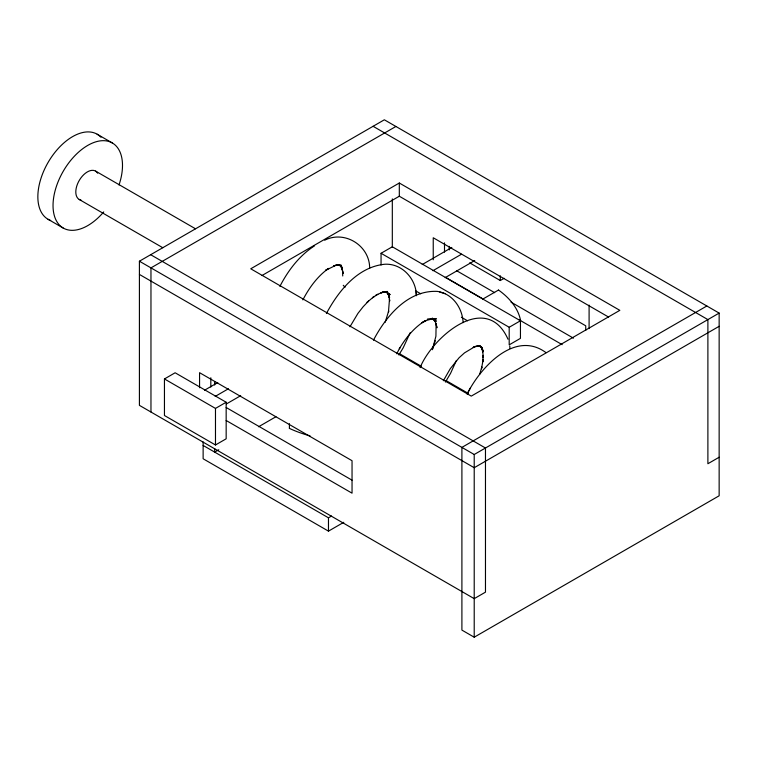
<?xml version="1.0" encoding="UTF-8"?>
<svg xmlns="http://www.w3.org/2000/svg" width="757" height="757" viewBox="0 0 757 757"><rect width="100%" height="100%" fill="white"/><g stroke="black" fill="none" stroke-linecap="round" stroke-linejoin="round"><path stroke-width="1.14" d="M479.616 374.46L481.849 366.88L481.48 368.773L483.146 359.698L482.758 361.818L483.108 355.393L483.316 357.692L482.54 349.668L482.796 352.1L481.405 347.312L483.458 351.532L481.386 347.728L479.285 345.608M432.37 349.649L435.918 336.222L436.108 323.731L436.959 327.762L435.748 322.898L433.714 318.924L435.02 321.025L432.966 318.82M432.389 349.602L435.294 340.745M456.405 360.427L450.566 373.343L445.419 382.048M385.209 322.274L388.682 310.881L388.455 312.225L389.477 299.176L389.694 301.078L388.795 295.788L389.571 297.766L387.83 293.47L389.126 295.296L386.619 292.041L390.186 294.596L385.105 291.852M410.285 332.55L403.084 348.021L398.825 354.938M279.891 286.373C288.086 270.476 299.346 255.62 314.534 245.836M443.365 380.743L450.254 368.725L459.13 357.711L464.514 352.866L475.245 346.422L473.163 347.387L478.083 345.94L475.633 346.403L480.099 346.119L477.525 345.958L481.471 346.763L479.02 345.977L482.389 347.823L479.351 345.485M373.475 340.148C385.956 316.35 407.749 289.969 437.253 291.398C452.402 293.451 462.508 307.948 463.114 322.624M396.734 353.774L399.847 347.804L399.336 348.778C405.941 337.641 414.363 327.166 425.633 320.495L421.914 322.728L427.043 320.277L431.925 318.981L427.241 319.322L436.429 318.858L431.622 319.094L435.521 320.012L433.051 319.265M349.961 326.759L357.947 313.379L363.133 306.765L368.602 301.049L367.079 302.346L374.204 296.356L372.482 297.766L377.894 294.265M467.239 393.858C480.127 367.864 514.722 329.513 545.967 352.62M467.154 394.037L470.315 388.133M302.885 299.867C309.149 287.783 317.41 276.419 328.557 268.404L325.557 270.372L335.871 265.3L333.742 265.754L338.379 265.007L336.117 264.931L340.234 265.366L338.048 264.751L341.558 266.341L339.638 265.262L342.486 267.959L339.893 264.931L341.994 268.792L343.281 273.551L341.104 265.026M326.409 313.502C338.474 291 357.683 266.757 385.02 264.221C402.26 263.408 416.189 278.973 416.416 295.646M420.097 367.609C432.502 337.026 486.363 290.584 507.994 339.212M150.671 254.712L485.474 448.012L485.474 592.154L474.213 598.655L139.411 405.355L139.411 261.212L384.348 119.795L719.15 313.095L719.15 495.788L474.213 637.205L461.902 630.098L461.902 447.396L706.839 305.989M395.911 126.466L150.965 267.883L150.965 412.026M399.308 183.014L250.747 268.792L471.27 396.11L619.832 310.342L399.308 183.014L399.308 196.233L608.6 317.069M261.941 275.539L399.308 196.233M381.055 253.283L392.315 246.782L520.447 320.769L520.447 338.351L509.196 344.851L509.196 327.27L381.055 253.283L381.055 265.007M164.449 378.945L175.132 372.775L226.163 402.241L226.163 438.805L215.48 444.974L164.449 415.508L164.449 378.945L215.48 408.411L226.163 402.241M204.494 390.243L217.761 382.588M422.226 264.543L451.815 247.454M215.187 396.422L228.444 388.757M432.919 270.713L461.486 254.22M226.409 403.935L240.688 395.693M445.163 277.639L474.743 260.559M469.671 262.859L500.292 280.535L504.181 278.292M218.754 449.753L214.676 452.109L214.676 448.579M258.572 426.768L275.927 416.747M482.862 299.062L498.456 290.063M509.196 327.27L520.447 320.769M203.131 445.447L328.472 517.807L331.528 516.037M203.131 441.908L203.131 458.77L328.472 531.14L343.782 522.302M139.411 261.212L474.213 454.503L719.15 313.095M719.15 326.305L474.213 467.722L139.411 274.431M719.15 457.237L707.89 463.738L707.89 319.596L373.087 126.296M375.756 295.221L383.165 291.928L380.885 292.902L385.739 291.738L383.297 292.126L387.669 292.126L385.445 291.719M324.668 240.215C344.795 230.005 369.7 245.637 369.671 268.148M439.713 292.079L445.277 293.735M456.783 270.807L494.643 292.675M511.022 302.128L573.446 338.171M445.523 277.308L483.382 299.176M519.207 319.851L562.186 344.672M415.631 290.839L420.712 293.773M461.392 317.259L467.495 320.779M97.133 134.197L112.329 142.969M95.562 171.091L195.486 228.784M399.109 353.472L421.526 366.416M445.987 380.534L468.403 393.479M79.192 199.451L162.802 247.728M48.022 219.265L63.209 228.037M226.173 407.503L352.043 480.175M226.173 420.495L352.043 493.176L352.043 460.71L199.564 372.681L199.564 387.745M431.717 318.508L436.373 321.214L432.285 318.082M387.045 291.36L389.571 297.766M341.615 267.06L342.382 270.107M416.009 292.297L416.397 295.608M509.726 346.015L509.991 348.447M342.599 273.637L342.741 275.983M589.097 305.128L589.097 328.604M585.729 330.44L585.729 325.794L433.241 237.764L433.241 259.783M500.292 275.822L500.292 280.535M474.213 454.503L474.213 637.205M449.261 246.356L449.261 249.895M444.501 242.855L444.501 252.128M392.315 198.902L392.315 247.16M328.472 517.807L328.472 531.14M289.411 423.665L289.411 428.339M215.48 408.411L215.48 444.974M214.676 381.49L214.676 385.02M210.815 377.771L210.815 387.045M310.048 435.871A101.779 58.762 0 0 1 289.363 428.377M498.513 290.035A101.779 58.762 0 0 1 520.627 320.76M81.037 200.113A16.37 9.453 -60 0 1 79.617 179.825A16.37 9.453 -60 0 1 97.653 173.192M50.691 220.505A49.11 28.359 -60 0 1 48.883 161.099A49.11 28.359 -60 0 1 100.974 137.254M103.718 211.913A49.11 28.359 -60 0 1 53.52 211.951A49.11 28.359 -60 0 1 92.695 142.959A49.11 28.359 -60 0 1 119.01 184.982M345.201 287.092A12.405 6.832 3.2 0 1 343.252 285.285"/></g></svg>
